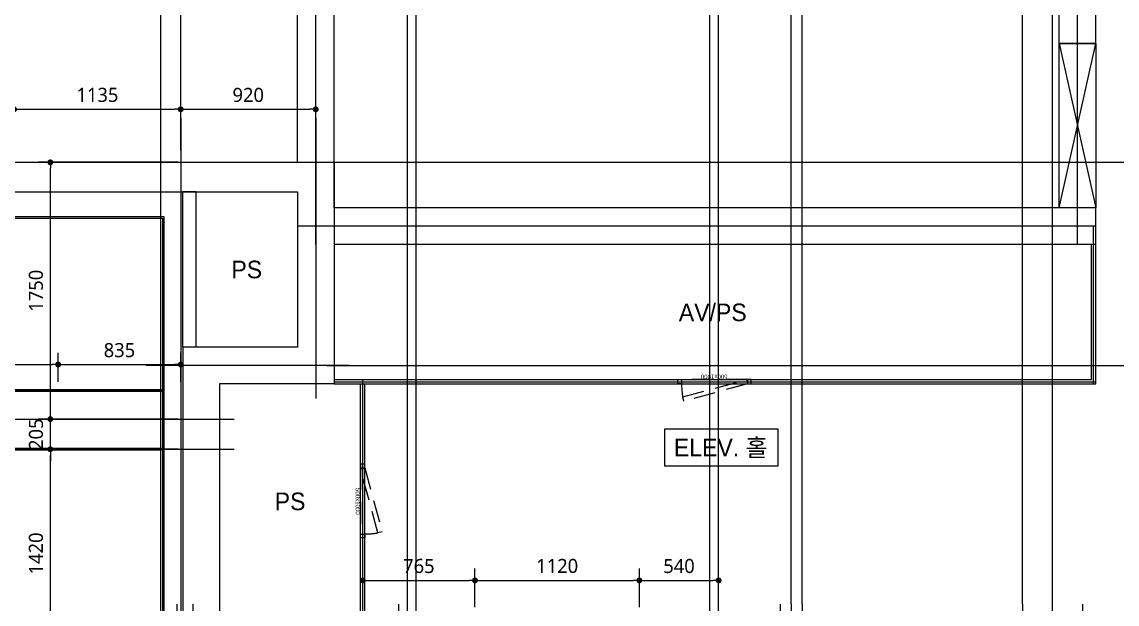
# Model space of a CAD drawing. Header units: millimetres. Extents: x 0 to 92204, y -190080 to 23760.
# Drawn here: x 64857 to 72319, y 12827 to 16794 of the extents above; entities that cross this region are included whole.
import ezdxf
from ezdxf.enums import TextEntityAlignment as Align
from ezdxf.xclip import XClip

# ---------------------------------------------------------------- set-up
doc = ezdxf.new("R2010")
doc.units = ezdxf.units.MM
doc.header["$LTSCALE"] = 100
doc.header["$XCLIPFRAME"] = 0
for name, pattern in [('AUDIT_D_220706163347-0', [0]), ('CEN', [62, 60, -1, 0, -1]), ('HIDDEN', [9.525, 6.35, -3.175]), ('xr-101_102동-2F$0$HID', [2.3, 1.5, -0.8])]:
    doc.linetypes.add(name, pattern=pattern)
doc.layers.get('defpoints').update_dxf_attribs({"color": 139})
for name, color, linetype in [('A-STEEL', 4, 'Continuous'), ('AA-XXXX-DIMS', 7, 'Continuous'), ('AA-XXXX-TEXT#LEV', 3, 'Continuous'), ('CEN_CON', 1, 'CEN'), ('CEN_WALL', 12, 'CEN'), ('CONC', 2, 'Continuous'), ('DIM', 7, 'AUDIT_D_220706163347-0'), ('MC', 135, 'Continuous'), ('ROM', 7, 'AUDIT_D_220706163347-0'), ('WAL', 3, 'Continuous'), ('WAL_DRY', 7, 'Continuous'), ('xr-101_102동-2F$0$AA-DWXM-DOOR(PS점검구)', 4, 'xr-101_102동-2F$0$HID'), ('실명', 3, 'AUDIT_D_220706163347-0'), ('실명박스', 7, 'AUDIT_D_220706163347-0'), ('창호-open', 4, 'Continuous'), ('확장', 8, 'HIDDEN')]:
    doc.layers.add(name, color=color, linetype=linetype)
doc.layers.add('AA-XXXX-MC', color=153, linetype='AUDIT_D_220706163347-0', plot=False)
doc.layers.add('xr-101_102동-2F$0$DEFPOINT', color=231, linetype='Continuous', plot=False)
doc.styles.add('HAUD01', font='Dotum.ttf')
doc.styles.add('xr-101_102동-2F$0$HAUD01', font='Dotum.ttf')
doc.styles.add('맑은 고딕', font='malgun.ttf')
doc.dimstyles.new('NDIM40-in', dxfattribs={"dimscale": 40, "dimtxt": 2.4, "dimasz": 1, "dimexe": 2, "dimexo": 2, "dimgap": 1.2, "dimtad": 1, "dimdec": 0, "dimrnd": 0.25, "dimzin": 0, "dimdsep": 46, "dimtxsty": '맑은 고딕', "dimblk": 'DOT', "dimcen": 5, "dimclrd": 256, "dimclre": 256, "dimclrt": 3, "dimadec": 0, "dimazin": 0, "dimtfac": 1, "dimtdec": 0, "dimtix": 1, "dimtmove": 2, "dimatfit": 1, "dimldrblk": 'DIMDOT', "dimfxl": 0, "dimtolj": 1, "dimtzin": 0, "dimarcsym": 0})

# ---------------------------------------------------------------- blocks, each defined once
blk = doc.blocks.new('U-76A(확장)')
at = {"layer": 'CEN_CON'}
for p, q in [((5020, 10335), (5020, 8425)), ((5940, 10335), (5940, 6442.1)), ((14635, 10035), (4795, 10035)), ((4795, 8650), (6175, 8650)), ((0, -300), (0, 7025)), ((5965, 5125), (5965, 7025))]:
    blk.add_line(p, q, dxfattribs=at)
at = {"layer": 'CEN_WALL'}
for p, q in [((9775, 8285), (5575, 8285)), ((1780, 7025), (1780, 3805)), ((2275, 5125), (2275, 7025)), ((4395, 5125), (4395, 7025))]:
    blk.add_line(p, q, dxfattribs=at)
at = {"layer": 'CONC'}
for p, q in [((4895, 10035), (4895, 8525)), ((7075, 10035), (4895, 10035)), ((7075, 9835), (5145, 9835)), ((5145, 9835), (5145, 8775)), ((5145, 8775), (5925, 8775)), ((5925, 8775), (5925, 6675)), ((4895, 8525), (5675, 8525)), ((5675, 8525), (5675, 6925))]:
    blk.add_line(p, q, dxfattribs=at)
at = {"layer": 'MC'}
for p, q in [((6075, 5125), (6075, 10335)), ((9775, 8080), (5575, 8080)), ((205, 7025), (205, 3805)), ((1705, 7025), (1705, 3805)), ((1855, 7025), (1855, 3805)), ((2335, 5125), (2335, 7025)), ((4335, 5125), (4335, 7025)), ((4455, 5125), (4455, 7025)), ((5855, 5125), (5855, 7025))]:
    blk.add_line(p, q, dxfattribs=at)
at = {"layer": 'WAL'}
for p, q in [((5835, 8775), (5835, 9835)), ((5925, 8775), (5925, 9835))]:
    blk.add_line(p, q, dxfattribs=at)
at = {"layer": 'WAL', "ltscale": 100}
for p, q in [((5835, 9835), (5925, 9835)), ((5835, 8775), (5925, 8775))]:
    blk.add_line(p, q, dxfattribs=at)
at = {"layer": 'WAL_DRY'}
for p, q in [((7090, 9665), (6055, 9665)), ((6055, 9665), (6055, 6545)), ((6065, 9655), (6065, 6545)), ((7090, 9655), (6065, 9655))]:
    blk.add_line(p, q, dxfattribs=at)
at = {"layer": '확장', "ltscale": 0.5, "const_width": 20, "flags": 128}
for points in [[(9675, 8030), (9675, 8480), (6065, 8480)], [(9325, 7640), (9275, 7640), (9275, 8080), (6065, 8080)]]:
    blk.add_lwpolyline(points, dxfattribs=at)
blk = doc.blocks.new('U-76A(확장)1')
at = {"layer": 'CEN_CON'}
blk.add_line((0, -300), (0, 7025), dxfattribs=at)
at = {"layer": 'MC'}
blk.add_line((205, 7025), (205, 3805), dxfattribs=at)
blk = doc.blocks.new('A$C38A1636F')
at = {"layer": 'xr-101_102동-2F$0$AA-DWXM-DOOR(PS점검구)'}
for p, q in [((225, 0), (-225, 0)), ((-225, -30), (225, -30))]:
    blk.add_line(p, q, dxfattribs=at)
for points in [[(-250, 0), (-225, 0), (-225, -30), (-250, -30)], [(250, 0), (225, 0), (225, -30), (250, -30)], [(-209.7, -146.5), (-217.4, -117.5), (217.2, -1), (225, -30)]]:
    blk.add_lwpolyline(points, close=True, dxfattribs=at)
blk.add_arc((385.2, -21.3), 610.2, 180.81816, 189.07051, dxfattribs=at)
at = {"layer": 'xr-101_102동-2F$0$DEFPOINT', "style": 'xr-101_102동-2F$0$HAUD01'}
blk.add_text('500x1000', height=30, rotation=180, dxfattribs=at).set_placement((-2.5, 18.6), align=Align.MIDDLE_CENTER)
blk = doc.blocks.new('CO-102-MF', base_point=(243441.5, -43595.4))
at = {"layer": 'A-STEEL'}
for p, q in [((249456.5, -41965.4), (249456.5, -41045.4)), ((249486.5, -41995.4), (249486.5, -41045.4)), ((244296.5, -41965.4), (249456.5, -41965.4)), ((244296.5, -41995.4), (249486.5, -41995.4)), ((244476.5, -43595.4), (244476.5, -41995.4)), ((244506.5, -43595.4), (244506.5, -41995.4))]:
    blk.add_line(p, q, dxfattribs=at)
at = {"layer": 'CEN_CON'}
for p, q in [((244171.5, -41045.4), (244171.5, -37945.4)), ((249361.5, -41045.4), (249361.5, -37945.4)), ((249486.5, -40920.4), (244046.5, -40920.4)), ((249471.5, -41995.4), (249471.5, -40920.4)), ((244296.5, -41980.4), (249486.5, -41980.4)), ((244491.5, -43595.4), (244491.5, -41965.4))]:
    blk.add_line(p, q, dxfattribs=at)
at = {"layer": 'CONC', "color": 2}
for p, q in [((244046.5, -40485.4), (244046.5, -37945.4)), ((244296.5, -40795.4), (244296.5, -38195.4)), ((249236.5, -39675.4), (249236.5, -38195.4)), ((249486.5, -39675.4), (249486.5, -38195.4)), ((249486.5, -39675.4), (249236.5, -39675.4)), ((249486.5, -40795.4), (244296.5, -40795.4)), ((249486.5, -41045.4), (249486.5, -40795.4)), ((249486.5, -41045.4), (244296.5, -41045.4))]:
    blk.add_line(p, q, dxfattribs=at)
at = {"layer": 'AA-XXXX-TEXT#LEV'}
blk.add_blockref('A$C38A1636F', (246888.9, -41965.4), dxfattribs=at)
at = {"layer": 'AA-XXXX-TEXT#LEV', "rotation": 89.99999999999999}
blk.add_blockref('A$C38A1636F', (244476.5, -42792.9), dxfattribs=at)
blk = doc.blocks.new('_Dot')
at = {"color": 0, "linetype": 'ByBlock', "lineweight": -2}
blk.add_line((-0.5, 0), (-1, 0), dxfattribs=at)
at = {"color": 0, "linetype": 'ByBlock', "const_width": 0.5}
blk.add_lwpolyline([(-0.25, 0, 1), (0.25, 0, 1)], format="xyb", close=True, dxfattribs=at)
blk = doc.blocks.new('*D205')
at = {"layer": 'defpoints', "color": 0, "transparency": 16777216}
for p in [(65939, 16198.2), (64804, 15837.1), (65939, 15837.1)]:
    blk.add_point(p, dxfattribs=at)
at = {"layer": 'DIM', "lineweight": -2, "transparency": 16777216}
for p, q in [((64804, 15917.1), (64804, 16278.2)), ((65939, 15917.1), (65939, 16278.2)), ((64844, 16198.2), (65899, 16198.2))]:
    blk.add_line(p, q, dxfattribs=at)
at = {"layer": 'DIM', "lineweight": -2, "transparency": 16777216, "xscale": 40, "yscale": 40, "zscale": 40, "rotation": 180}
blk.add_blockref('_Dot', (64804, 16198.2), dxfattribs=at)
at = {"layer": 'DIM', "lineweight": -2, "transparency": 16777216, "xscale": 40, "yscale": 40, "zscale": 40}
blk.add_blockref('_Dot', (65939, 16198.2), dxfattribs=at)
at = {"layer": 'DIM', "color": 3, "transparency": 16777216, "insert": (65371.5, 16296.1), "char_height": 96, "attachment_point": 5, "style": '맑은 고딕'}
blk.add_mtext('\\A1;1135', dxfattribs=at)
blk = doc.blocks.new('DIMDOT')
at = {"layer": 'AA-XXXX-DIMS'}
for p, q in [((-1.5, 0), (1.5, 0)), ((0, -1.5), (0, 1.5))]:
    blk.add_line(p, q, dxfattribs=at)
for radius in [0.5, 0.25]:
    blk.add_circle((0, 0), radius, dxfattribs=at)
blk = doc.blocks.new('*D206')
at = {"layer": 'defpoints', "color": 0, "transparency": 16777216}
for p in [(66859, 16198.2), (65939, 15837.1), (66859, 15837.1)]:
    blk.add_point(p, dxfattribs=at)
at = {"layer": 'DIM', "lineweight": -2, "transparency": 16777216}
for p, q in [((65939, 15917.1), (65939, 16278.2)), ((66859, 15917.1), (66859, 16278.2)), ((65979, 16198.2), (66819, 16198.2))]:
    blk.add_line(p, q, dxfattribs=at)
at = {"layer": 'DIM', "lineweight": -2, "transparency": 16777216, "xscale": 40, "yscale": 40, "zscale": 40, "rotation": 180}
blk.add_blockref('_Dot', (65939, 16198.2), dxfattribs=at)
at = {"layer": 'DIM', "lineweight": -2, "transparency": 16777216, "xscale": 40, "yscale": 40, "zscale": 40}
blk.add_blockref('_Dot', (66859, 16198.2), dxfattribs=at)
at = {"layer": 'DIM', "color": 3, "transparency": 16777216, "insert": (66399, 16295.8), "char_height": 96, "attachment_point": 5, "style": '맑은 고딕'}
blk.add_mtext('\\A1;920', dxfattribs=at)
blk = doc.blocks.new('*D194')
at = {"layer": 'defpoints', "color": 0, "transparency": 16777216}
for p in [(67944, 12988.6), (67179, 12727.1), (67944, 12727.1)]:
    blk.add_point(p, dxfattribs=at)
at = {"layer": 'DIM', "lineweight": -2, "transparency": 16777216}
for p, q in [((67179, 12807.1), (67179, 13068.6)), ((67944, 12807.1), (67944, 13068.6)), ((67219, 12988.6), (67904, 12988.6))]:
    blk.add_line(p, q, dxfattribs=at)
at = {"layer": 'DIM', "lineweight": -2, "transparency": 16777216, "xscale": 40, "yscale": 40, "zscale": 40, "rotation": 180}
blk.add_blockref('_Dot', (67179, 12988.6), dxfattribs=at)
at = {"layer": 'DIM', "lineweight": -2, "transparency": 16777216, "xscale": 40, "yscale": 40, "zscale": 40}
blk.add_blockref('_Dot', (67944, 12988.6), dxfattribs=at)
at = {"layer": 'DIM', "color": 3, "transparency": 16777216, "insert": (67561.5, 13086.2), "char_height": 96, "attachment_point": 5, "style": '맑은 고딕'}
blk.add_mtext('\\A1;765', dxfattribs=at)
blk = doc.blocks.new('*D195')
at = {"layer": 'defpoints', "color": 0, "transparency": 16777216}
for p in [(69064, 12988.6), (67944, 12727.1), (69064, 12727.1)]:
    blk.add_point(p, dxfattribs=at)
at = {"layer": 'DIM', "lineweight": -2, "transparency": 16777216}
for p, q in [((67944, 12807.1), (67944, 13068.6)), ((69064, 12807.1), (69064, 13068.6)), ((67984, 12988.6), (69024, 12988.6))]:
    blk.add_line(p, q, dxfattribs=at)
at = {"layer": 'DIM', "lineweight": -2, "transparency": 16777216, "xscale": 40, "yscale": 40, "zscale": 40, "rotation": 180}
blk.add_blockref('_Dot', (67944, 12988.6), dxfattribs=at)
at = {"layer": 'DIM', "lineweight": -2, "transparency": 16777216, "xscale": 40, "yscale": 40, "zscale": 40}
blk.add_blockref('_Dot', (69064, 12988.6), dxfattribs=at)
at = {"layer": 'DIM', "color": 3, "transparency": 16777216, "insert": (68504, 13086.5), "char_height": 96, "attachment_point": 5, "style": '맑은 고딕'}
blk.add_mtext('\\A1;1120', dxfattribs=at)
blk = doc.blocks.new('*D196')
at = {"layer": 'defpoints', "color": 0, "transparency": 16777216}
for p in [(69604, 12988.6), (69064, 12727.1), (69604, 12727.1)]:
    blk.add_point(p, dxfattribs=at)
at = {"layer": 'DIM', "lineweight": -2, "transparency": 16777216}
for p, q in [((69064, 12807.1), (69064, 13068.6)), ((69604, 12807.1), (69604, 13068.6)), ((69104, 12988.6), (69564, 12988.6))]:
    blk.add_line(p, q, dxfattribs=at)
at = {"layer": 'DIM', "lineweight": -2, "transparency": 16777216, "xscale": 40, "yscale": 40, "zscale": 40, "rotation": 180}
blk.add_blockref('_Dot', (69064, 12988.6), dxfattribs=at)
at = {"layer": 'DIM', "lineweight": -2, "transparency": 16777216, "xscale": 40, "yscale": 40, "zscale": 40}
blk.add_blockref('_Dot', (69604, 12988.6), dxfattribs=at)
at = {"layer": 'DIM', "color": 3, "transparency": 16777216, "insert": (69334, 13086.2), "char_height": 96, "attachment_point": 5, "style": '맑은 고딕'}
blk.add_mtext('\\A1;540', dxfattribs=at)
blk = doc.blocks.new('*D198')
at = {"layer": 'defpoints', "color": 0, "transparency": 16777216}
for p in [(65104, 14459.3), (63604, 14262.1), (65104, 14262.1)]:
    blk.add_point(p, dxfattribs=at)
at = {"layer": 'DIM', "lineweight": -2, "transparency": 16777216}
for p, q in [((63604, 14342.1), (63604, 14539.3)), ((65104, 14342.1), (65104, 14539.3)), ((63644, 14459.3), (65064, 14459.3))]:
    blk.add_line(p, q, dxfattribs=at)
at = {"layer": 'DIM', "lineweight": -2, "transparency": 16777216, "xscale": 40, "yscale": 40, "zscale": 40, "rotation": 180}
blk.add_blockref('_Dot', (63604, 14459.3), dxfattribs=at)
at = {"layer": 'DIM', "lineweight": -2, "transparency": 16777216, "xscale": 40, "yscale": 40, "zscale": 40}
blk.add_blockref('_Dot', (65104, 14459.3), dxfattribs=at)
at = {"layer": 'DIM', "color": 3, "transparency": 16777216, "insert": (64354, 14557.2), "char_height": 96, "attachment_point": 5, "style": '맑은 고딕'}
blk.add_mtext('\\A1;1500', dxfattribs=at)
blk = doc.blocks.new('*D199')
at = {"layer": 'defpoints', "color": 0, "transparency": 16777216}
for p in [(65939, 14459.3), (65104, 14262.1), (65939, 14262.1)]:
    blk.add_point(p, dxfattribs=at)
at = {"layer": 'DIM', "lineweight": -2, "transparency": 16777216}
for p, q in [((65104, 14342.1), (65104, 14539.3)), ((65939, 14342.1), (65939, 14539.3)), ((65144, 14459.3), (65899, 14459.3))]:
    blk.add_line(p, q, dxfattribs=at)
at = {"layer": 'DIM', "lineweight": -2, "transparency": 16777216, "xscale": 40, "yscale": 40, "zscale": 40, "rotation": 180}
blk.add_blockref('_Dot', (65104, 14459.3), dxfattribs=at)
at = {"layer": 'DIM', "lineweight": -2, "transparency": 16777216, "xscale": 40, "yscale": 40, "zscale": 40}
blk.add_blockref('_Dot', (65939, 14459.3), dxfattribs=at)
at = {"layer": 'DIM', "color": 3, "transparency": 16777216, "insert": (65521.5, 14556.9), "char_height": 96, "attachment_point": 5, "style": '맑은 고딕'}
blk.add_mtext('\\A1;835', dxfattribs=at)
blk = doc.blocks.new('*D132')
at = {"layer": 'defpoints', "color": 0, "transparency": 16777216}
for p in [(65050.7, 14087.1), (66004, 14087.1), (66004, 13882.1)]:
    blk.add_point(p, dxfattribs=at)
at = {"layer": 'DIM', "lineweight": -2, "transparency": 16777216}
for p, q in [((65050.7, 14127.1), (65050.7, 14167.1)), ((65924, 14087.1), (64970.7, 14087.1)), ((65050.7, 13882.1), (65050.7, 14087.1)), ((65924, 13882.1), (64970.7, 13882.1)), ((65050.7, 13842.1), (65050.7, 13802.1))]:
    blk.add_line(p, q, dxfattribs=at)
at = {"layer": 'DIM', "lineweight": -2, "transparency": 16777216, "xscale": 40, "yscale": 40, "zscale": 40}
for p, rotation in [((65050.7, 14087.1), 270), ((65050.7, 13882.1), 90)]:
    blk.add_blockref('_Dot', p, dxfattribs=dict(at, rotation=rotation))
at = {"layer": 'DIM', "color": 3, "transparency": 16777216, "insert": (64953.1, 13984.6), "char_height": 96, "attachment_point": 5, "rotation": 90, "style": '맑은 고딕'}
blk.add_mtext('\\A1;205', dxfattribs=at)
blk = doc.blocks.new('*D216')
at = {"layer": 'defpoints', "color": 0, "transparency": 16777216}
for p in [(65050.7, 15837.1), (66004, 15837.1), (66004, 14087.1)]:
    blk.add_point(p, dxfattribs=at)
at = {"layer": 'DIM', "lineweight": -2, "transparency": 16777216}
for p, q in [((65924, 15837.1), (64970.7, 15837.1)), ((65050.7, 14127.1), (65050.7, 15797.1)), ((65924, 14087.1), (64970.7, 14087.1))]:
    blk.add_line(p, q, dxfattribs=at)
at = {"layer": 'DIM', "lineweight": -2, "transparency": 16777216, "xscale": 40, "yscale": 40, "zscale": 40}
for p, rotation in [((65050.7, 15837.1), 90), ((65050.7, 14087.1), 270)]:
    blk.add_blockref('_Dot', p, dxfattribs=dict(at, rotation=rotation))
at = {"layer": 'DIM', "color": 3, "transparency": 16777216, "insert": (64952.8, 14962.1), "char_height": 96, "attachment_point": 5, "rotation": 90, "style": '맑은 고딕'}
blk.add_mtext('\\A1;1750', dxfattribs=at)
blk = doc.blocks.new('*D219')
at = {"layer": 'defpoints', "color": 0, "transparency": 16777216}
for p in [(65050.7, 13882.1), (66004, 13882.1), (66004, 12462.1)]:
    blk.add_point(p, dxfattribs=at)
at = {"layer": 'DIM', "lineweight": -2, "transparency": 16777216}
for p, q in [((65924, 13882.1), (64970.7, 13882.1)), ((65050.7, 12502.1), (65050.7, 13842.1)), ((65924, 12462.1), (64970.7, 12462.1))]:
    blk.add_line(p, q, dxfattribs=at)
at = {"layer": 'DIM', "lineweight": -2, "transparency": 16777216, "xscale": 40, "yscale": 40, "zscale": 40}
for p, rotation in [((65050.7, 13882.1), 90), ((65050.7, 12462.1), 270)]:
    blk.add_blockref('_Dot', p, dxfattribs=dict(at, rotation=rotation))
at = {"layer": 'DIM', "color": 3, "transparency": 16777216, "insert": (64952.8, 13172.1), "char_height": 96, "attachment_point": 5, "rotation": 90, "style": '맑은 고딕'}
blk.add_mtext('\\A1;1420', dxfattribs=at)

msp = doc.modelspace()

# ---------------------------------------------------------------- linework, layer by layer
at = {"layer": 'AA-XXXX-MC'}
for p, q in [((65804, 16137.1), (65804, 18877.1)), ((67544, 12827.1), (67544, 18877.1)), ((69544, 12827.1), (69544, 18877.1)), ((70174, 12827.1), (70174, 18877.1)), ((71674, 12827.1), (71674, 18877.1))]:
    msp.add_line(p, q, dxfattribs=at)
at = {"layer": 'CEN_CON'}
for p, q in [((65939, 16137.1), (65939, 18877.1)), ((67484, 12827.1), (67484, 18877.1)), ((69604, 12827.1), (69604, 18877.1)), ((70099, 12827.1), (70099, 18877.1)), ((71879, 12827.1), (71879, 18877.1)), ((67059, 15837.1), (73211.1, 15837.1)), ((66934, 14452.1), (73211.1, 14452.1))]:
    msp.add_line(p, q, dxfattribs=at)
at = {"layer": '실명박스'}
msp.add_lwpolyline([(69235.4, 14019.8), (69235.4, 13769.8), (70010.6, 13769.8), (70010.6, 14019.8)], close=True, dxfattribs=at)
at = {"layer": '창호-open'}
for p, q in [((71924, 15527.1), (72174, 16647.1)), ((71924, 16647.1), (72174, 15527.1))]:
    msp.add_line(p, q, dxfattribs=at)
for points in [[(71924, 16647.1), (71924, 16647.1), (71924, 16647.1), (71924, 16647.1)], [(71924, 16647.1), (72174, 16647.1), (72174, 15527.1), (71924, 15527.1)]]:
    msp.add_lwpolyline(points, close=True, dxfattribs=at)

# ---------------------------------------------------------------- block references
ref = msp.add_blockref('CO-102-MF', (66129, 12727.1))
XClip(ref).set_block_clipping_path([(234556.4609298504, -50820.4314148611), (250523.613312066, -37445.431414861)])
ref = msp.add_blockref('U-76A(확장)', (71879, 5802.1), dxfattribs=dict(xscale=-1))
XClip(ref).set_block_clipping_path([(-1332.1523822156, -300), (14635, 13075.0000000001)])
ref = msp.add_blockref('U-76A(확장)1', (71879, 5802.1))
XClip(ref).set_block_clipping_path([(-14635, -300), (1332.1523822156, 13075.0000000001)])

# ---------------------------------------------------------------- texts
at = {"layer": 'ROM', "color": 3, "style": 'HAUD01'}
for s, p in [('PS', (66389, 15107.1)), ('AV/PS', (69564, 14817.1)), ('PS', (66684, 13527.1))]:
    msp.add_text(s, height=120, dxfattribs=at).set_placement(p, align=Align.MIDDLE)
at = {"layer": '실명', "style": 'HAUD01'}
msp.add_text('ELEV. 홀', height=120, dxfattribs=at).set_placement((69618.6, 13896.6), align=Align.MIDDLE)

# ---------------------------------------------------------------- dimensions: what is measured, and where the dimension line sits
at = {"layer": 'DIM'}
for base, p1, p2, angle, picture, middle in [((65939, 16198.2), (64804, 15837.1), (65939, 15837.1), 0, '*D205', (65371.5, 16296.1)), ((66859, 16198.2), (65939, 15837.1), (66859, 15837.1), 0, '*D206', (66399, 16295.8)), ((65050.7, 15837.1), (66004, 14087.1), (66004, 15837.1), 90, '*D216', (64952.8, 14962.1)), ((65050.7, 14087.1), (66004, 13882.1), (66004, 14087.1), 90, '*D132', (64953.1, 13984.6)), ((65050.7, 13882.1), (66004, 12462.1), (66004, 13882.1), 90, '*D219', (64952.8, 13172.1))]:
    dim = msp.add_linear_dim(base=base, p1=p1, p2=p2, angle=angle, dimstyle='NDIM40-in', override={"dimscale": 40}, dxfattribs=at)
    dim.commit()
    dim.dimension.update_dxf_attribs({"geometry": picture, "text_midpoint": middle})
for base, p1, p2, picture, middle in [((65104, 14459.3), (63604, 14262.1), (65104, 14262.1), '*D198', (64354, 14557.2)), ((65939, 14459.3), (65104, 14262.1), (65939, 14262.1), '*D199', (65521.5, 14556.9)), ((67944, 12988.6), (67179, 12727.1), (67944, 12727.1), '*D194', (67561.5, 13086.2)), ((69064, 12988.6), (67944, 12727.1), (69064, 12727.1), '*D195', (68504, 13086.5)), ((69604, 12988.6), (69064, 12727.1), (69604, 12727.1), '*D196', (69334, 13086.2))]:
    dim = msp.add_linear_dim(base=base, p1=p1, p2=p2, dimstyle='NDIM40-in', override={"dimscale": 40}, dxfattribs=at)
    dim.commit()
    dim.dimension.update_dxf_attribs({"geometry": picture, "text_midpoint": middle})

doc.saveas('drawing.dxf')
